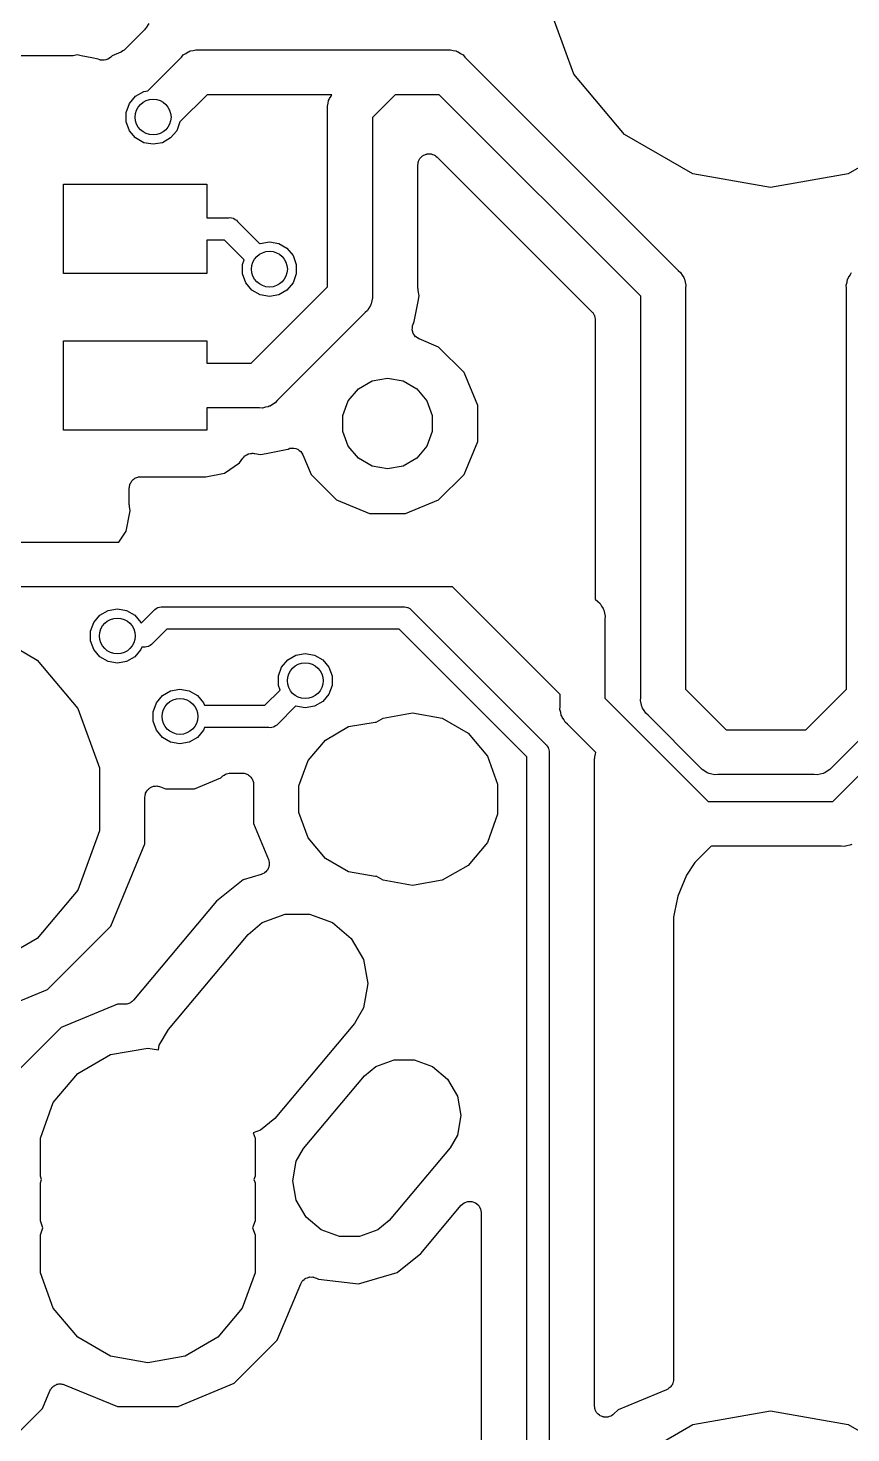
# Model space of a CAD drawing. Extents: x 61 to 194, y -153 to -61.
# Drawn here: x 71.2 to 80.4, y -103.21 to -87.51 of the extents above; entities that cross this region are included whole.
import ezdxf

# ---------------------------------------------------------------- set-up
doc = ezdxf.new("R2010")
doc.units = 0
doc.header["$MEASUREMENT"] = 0
doc.layers.add('BLACK', color=7, linetype='CONTINUOUS')

msp = doc.modelspace()

# ---------------------------------------------------------------- linework, layer by layer
at = {"layer": 'BLACK', "linetype": 'CONTINUOUS'}
for p, q in [((77.3015, -88.0193), (77, -87.1908)), ((72.5535, -87.4535), (72.5182, -87.5064)), ((72.5024, -87.5256), (72.2809, -87.7471)), ((72.5095, -87.5154), (72.5024, -87.5256)), ((72.5182, -87.5064), (72.5095, -87.5154)), ((72.2397, -87.7747), (72.1423, -87.815)), ((72.242, -87.7732), (72.2397, -87.7747)), ((72.2447, -87.7724), (72.242, -87.7732)), ((72.2606, -87.7614), (72.2447, -87.7724)), ((72.2769, -87.751), (72.2606, -87.7614)), ((72.2786, -87.7488), (72.2769, -87.751)), ((72.2809, -87.7471), (72.2786, -87.7488)), ((72.9655, -87.789), (72.9927, -87.7699)), ((72.9927, -87.7699), (73.0035, -87.767)), ((73.0035, -87.767), (73.0132, -87.7615)), ((73.0132, -87.7615), (73.0458, -87.7557)), ((73.0458, -87.7557), (73.0779, -87.7471)), ((73.0779, -87.7471), (73.1109, -87.75)), ((73.1109, -87.75), (75.1671, -87.75)), ((75.1671, -87.75), (75.1779, -87.7471)), ((75.1779, -87.7471), (75.2109, -87.75)), ((75.2109, -87.75), (75.8891, -87.75)), ((75.8891, -87.75), (75.9221, -87.7471)), ((75.9221, -87.7471), (75.9542, -87.7557)), ((75.9542, -87.7557), (75.9868, -87.7615)), ((75.9868, -87.7615), (75.9965, -87.767)), ((75.9965, -87.767), (76.0073, -87.7699)), ((76.0073, -87.7699), (76.0344, -87.7889)), ((71.6801, -87.817), (68.3199, -87.817)), ((71.6924, -87.8148), (71.6801, -87.817)), ((71.7049, -87.8146), (71.6924, -87.8148)), ((71.75, -87.8056), (71.7049, -87.8146)), ((71.7951, -87.8146), (71.75, -87.8056)), ((71.9159, -87.8386), (71.7951, -87.8146)), ((71.9863, -87.8526), (71.9159, -87.8386)), ((71.9159, -87.8386), (71.9159, -87.8386)), ((71.9871, -87.8529), (71.9863, -87.8526)), ((72.0058, -87.8617), (71.9871, -87.8529)), ((72.0072, -87.8618), (72.0058, -87.8617)), ((72.0085, -87.8624), (72.0072, -87.8618)), ((72.0292, -87.8637), (72.0085, -87.8624)), ((72.0498, -87.8655), (72.0292, -87.8637)), ((72.0511, -87.8652), (72.0498, -87.8655)), ((72.0525, -87.8652), (72.0511, -87.8652)), ((72.0724, -87.8595), (72.0525, -87.8652)), ((72.0924, -87.8541), (72.0724, -87.8595)), ((72.0935, -87.8533), (72.0924, -87.8541)), ((72.0949, -87.8529), (72.0935, -87.8533)), ((72.1115, -87.8407), (72.0949, -87.8529)), ((72.1285, -87.8288), (72.1115, -87.8407)), ((72.1423, -87.815), (72.1285, -87.8288)), ((72.5406, -88.2058), (72.9155, -87.8309)), ((72.9155, -87.8309), (72.9368, -87.8055)), ((72.9368, -87.8055), (72.9655, -87.789)), ((76.0344, -87.7889), (76.0632, -87.8055)), ((76.0632, -87.8055), (76.0845, -87.8309)), ((76.0845, -87.8309), (78.4691, -90.2155)), ((77.8682, -88.6947), (77.3015, -88.0193)), ((72.4042, -88.2666), (72.4958, -88.2137)), ((72.4958, -88.2137), (72.5406, -88.2058)), ((72.3, -88.4471), (72.3362, -88.3477)), ((72.3362, -88.3477), (72.4042, -88.2666)), ((73.2036, -88.25), (72.8996, -88.5539)), ((74.5979, -88.25), (73.2036, -88.25)), ((74.5471, -88.3779), (74.5557, -88.3458)), ((74.55, -88.4109), (74.5471, -88.3779)), ((74.5557, -88.3458), (74.5615, -88.3132)), ((74.5615, -88.3132), (74.567, -88.3035)), ((74.567, -88.3035), (74.5699, -88.2927)), ((74.5699, -88.2927), (74.589, -88.2655)), ((74.589, -88.2655), (74.5979, -88.25)), ((75.3036, -88.25), (75.05, -88.5036)), ((75.7964, -88.25), (75.3036, -88.25)), ((78.05, -90.5036), (75.7964, -88.25)), ((72.3, -88.5529), (72.3, -88.4471)), ((72.3362, -88.6523), (72.3, -88.5529)), ((72.8996, -88.5539), (72.8638, -88.6523)), ((74.55, -90.3964), (74.55, -88.4109)), ((75.05, -88.5036), (75.05, -90.4891)), ((72.4042, -88.7334), (72.3362, -88.6523)), ((72.8638, -88.6523), (72.7958, -88.7334)), ((78.6318, -89.1355), (77.8682, -88.6947)), ((81.1318, -88.6947), (80.3682, -89.1355)), ((72.4958, -88.7863), (72.4042, -88.7334)), ((72.6, -88.8046), (72.4958, -88.7863)), ((72.7042, -88.7863), (72.6, -88.8046)), ((72.7958, -88.7334), (72.7042, -88.7863)), ((75.558, -89.0366), (75.5609, -89.0202)), ((75.5609, -89.0202), (75.5623, -89.0037)), ((75.5623, -89.0037), (75.5647, -88.9986)), ((75.5647, -88.9986), (75.5657, -88.9931)), ((75.5657, -88.9931), (75.574, -88.9788)), ((75.574, -88.9788), (75.581, -88.9637)), ((75.581, -88.9637), (75.5849, -88.9598)), ((75.5849, -88.9598), (75.5877, -88.9549)), ((75.5877, -88.9549), (75.6004, -88.9443)), ((75.6004, -88.9443), (75.6122, -88.9325)), ((75.6122, -88.9325), (75.6172, -88.9302)), ((75.6172, -88.9302), (75.6215, -88.9266)), ((75.6215, -88.9266), (75.6371, -88.9209)), ((75.6371, -88.9209), (75.6521, -88.9139)), ((75.6521, -88.9139), (75.6577, -88.9134)), ((75.6577, -88.9134), (75.6629, -88.9115)), ((75.6629, -88.9115), (75.6795, -88.9115)), ((75.6795, -88.9115), (75.6961, -88.9101)), ((75.6961, -88.9101), (75.7015, -88.9115)), ((75.7015, -88.9115), (75.7071, -88.9115)), ((75.7071, -88.9115), (75.7226, -88.9172)), ((75.7226, -88.9172), (75.7387, -88.9215)), ((75.7387, -88.9215), (75.7432, -88.9247)), ((75.7432, -88.9247), (75.7485, -88.9266)), ((75.7485, -88.9266), (75.7612, -88.9373)), ((75.7612, -88.9373), (75.7748, -88.9468)), ((75.7748, -88.9468), (77.5048, -90.6768)), ((75.558, -90.4128), (75.558, -89.0366)), ((79.5, -89.2886), (78.6318, -89.1355)), ((80.3682, -89.1355), (79.5, -89.2886)), ((71.6, -90.25), (71.6, -89.25)), ((71.6, -89.25), (73.2, -89.25)), ((73.2, -89.25), (73.2, -89.625)), ((73.2, -89.625), (73.4446, -89.625)), ((73.4446, -89.625), (73.4611, -89.6236)), ((73.4611, -89.6236), (73.4771, -89.6278)), ((73.4771, -89.6278), (73.4934, -89.6307)), ((73.4934, -89.6307), (73.4983, -89.6335)), ((73.4983, -89.6335), (73.5036, -89.635)), ((73.5036, -89.635), (73.5172, -89.6445)), ((73.5172, -89.6445), (73.5316, -89.6528)), ((73.5316, -89.6528), (73.5423, -89.6655)), ((73.5423, -89.6655), (73.7925, -89.9157)), ((73.3982, -89.875), (73.2, -89.875)), ((73.2, -89.875), (73.2, -90.25)), ((73.6188, -90.0955), (73.3982, -89.875)), ((73.7925, -89.9157), (73.7958, -89.9137)), ((73.7958, -89.9137), (73.9, -89.8954)), ((73.9, -89.8954), (74.0042, -89.9137)), ((74.0042, -89.9137), (74.0958, -89.9666)), ((74.0958, -89.9666), (74.1638, -90.0477)), ((73.6, -90.1471), (73.6188, -90.0955)), ((74.1638, -90.0477), (74.2, -90.1471)), ((73.2, -90.25), (71.6, -90.25)), ((73.6, -90.2529), (73.6, -90.1471)), ((73.6362, -90.3523), (73.6, -90.2529)), ((74.2, -90.2529), (74.1638, -90.3523)), ((74.2, -90.1471), (74.2, -90.2529)), ((78.4691, -90.2155), (78.4945, -90.2368)), ((78.4945, -90.2368), (78.511, -90.2655)), ((78.511, -90.2655), (78.5301, -90.2927)), ((80.3699, -90.2927), (80.389, -90.2655)), ((80.389, -90.2655), (80.4055, -90.2368)), ((73.7042, -90.4334), (73.6362, -90.3523)), ((73.6964, -91.25), (74.55, -90.3964)), ((73.7958, -90.4863), (73.7042, -90.4334)), ((74.0958, -90.4334), (74.0042, -90.4863)), ((74.1638, -90.3523), (74.0958, -90.4334)), ((75.5602, -90.4251), (75.558, -90.4128)), ((75.5604, -90.4376), (75.5602, -90.4251)), ((75.5728, -90.5), (75.5604, -90.4376)), ((78.5301, -90.2927), (78.533, -90.3035)), ((78.533, -90.3035), (78.5385, -90.3132)), ((78.5385, -90.3132), (78.5443, -90.3458)), ((78.5443, -90.3458), (78.5529, -90.3779)), ((78.5529, -90.3779), (78.55, -90.4109)), ((78.55, -90.4109), (78.55, -94.8964)), ((80.3471, -90.3779), (80.3557, -90.3458)), ((80.35, -90.4109), (80.3471, -90.3779)), ((80.35, -94.8964), (80.35, -90.4109)), ((80.3557, -90.3458), (80.3615, -90.3132)), ((80.3615, -90.3132), (80.367, -90.3035)), ((80.367, -90.3035), (80.3699, -90.2927)), ((73.9, -90.5046), (73.7958, -90.4863)), ((74.0042, -90.4863), (73.9, -90.5046)), ((75.033, -90.5965), (75.0301, -90.6073)), ((75.0385, -90.5868), (75.033, -90.5965)), ((75.0443, -90.5542), (75.0385, -90.5868)), ((75.0529, -90.5221), (75.0443, -90.5542)), ((75.05, -90.4891), (75.0529, -90.5221)), ((75.5162, -90.7849), (75.5604, -90.5624)), ((75.5604, -90.5624), (75.5728, -90.5)), ((75.5604, -90.5624), (75.5604, -90.5624)), ((78.05, -94.9891), (78.05, -90.5036)), ((74.9691, -90.6845), (73.9845, -91.6691)), ((74.9945, -90.6632), (74.9691, -90.6845)), ((75.011, -90.6345), (74.9945, -90.6632)), ((75.0301, -90.6073), (75.011, -90.6345)), ((77.5048, -90.6768), (77.508, -90.6814)), ((77.508, -90.6814), (77.5123, -90.6849)), ((77.5123, -90.6849), (77.5206, -90.6993)), ((77.5206, -90.6993), (77.5301, -90.7129)), ((77.5301, -90.7129), (77.5315, -90.7183)), ((77.5315, -90.7183), (77.5343, -90.7231)), ((77.5343, -90.7231), (77.5372, -90.7395)), ((77.5372, -90.7395), (77.5415, -90.7555)), ((77.5415, -90.7555), (77.541, -90.7611)), ((75.4956, -90.8768), (75.497, -90.8561)), ((75.496, -90.8781), (75.4956, -90.8768)), ((75.496, -90.8795), (75.496, -90.8781)), ((75.5022, -90.8992), (75.496, -90.8795)), ((75.497, -90.8561), (75.4979, -90.8355)), ((75.4979, -90.8355), (75.4984, -90.8342)), ((75.4984, -90.8342), (75.4985, -90.8328)), ((75.4985, -90.8328), (75.5068, -90.8138)), ((75.508, -90.9191), (75.5022, -90.8992)), ((75.5068, -90.8138), (75.5137, -90.7972)), ((75.5137, -90.7972), (75.5162, -90.7849)), ((77.541, -90.7611), (77.542, -90.7666)), ((77.542, -90.7666), (77.542, -93.8884)), ((71.6, -92), (71.6, -91)), ((71.6, -91), (73.2, -91)), ((73.2, -91), (73.2, -91.25)), ((75.5088, -90.9202), (75.508, -90.9191)), ((75.5092, -90.9216), (75.5088, -90.9202)), ((75.5218, -90.938), (75.5092, -90.9216)), ((75.534, -90.9547), (75.5218, -90.938)), ((75.5352, -90.9555), (75.534, -90.9547)), ((75.5361, -90.9566), (75.5352, -90.9555)), ((75.5535, -90.9677), (75.5361, -90.9566)), ((75.5707, -90.9792), (75.5535, -90.9677)), ((75.5721, -90.9795), (75.5707, -90.9792)), ((75.5733, -90.9803), (75.5721, -90.9795)), ((75.791, -91.0705), (75.5733, -90.9803)), ((76.0745, -91.354), (75.791, -91.0705)), ((73.2, -91.25), (73.6964, -91.25)), ((76.228, -91.7245), (76.0745, -91.354)), ((74.7803, -91.6711), (74.8936, -91.5361)), ((74.8936, -91.5361), (75.0464, -91.4479)), ((75.0464, -91.4479), (75.22, -91.4173)), ((75.22, -91.4173), (75.3936, -91.4479)), ((75.3936, -91.4479), (75.5464, -91.5361)), ((75.5464, -91.5361), (75.6597, -91.6711)), ((73.9632, -91.6945), (73.9344, -91.7111)), ((73.9845, -91.6691), (73.9632, -91.6945)), ((74.72, -91.8368), (74.7803, -91.6711)), ((75.6597, -91.6711), (75.72, -91.8368)), ((73.7891, -91.75), (73.2, -91.75)), ((73.2, -91.75), (73.2, -92)), ((73.8221, -91.7529), (73.7891, -91.75)), ((73.8542, -91.7443), (73.8221, -91.7529)), ((73.8868, -91.7385), (73.8542, -91.7443)), ((73.8965, -91.733), (73.8868, -91.7385)), ((73.9073, -91.7301), (73.8965, -91.733)), ((73.9344, -91.7111), (73.9073, -91.7301)), ((74.72, -92.0132), (74.72, -91.8368)), ((75.72, -91.8368), (75.72, -92.0132)), ((76.228, -92.1255), (76.228, -91.7245)), ((73.2, -92), (71.6, -92)), ((74.7803, -92.1789), (74.72, -92.0132)), ((75.72, -92.0132), (75.6597, -92.1789)), ((76.0745, -92.496), (76.228, -92.1255)), ((73.5662, -92.3662), (73.6009, -92.3144)), ((73.6009, -92.3144), (73.6133, -92.3015)), ((73.6133, -92.3015), (73.6248, -92.2877)), ((73.6248, -92.2877), (73.6285, -92.2856)), ((73.6285, -92.2856), (73.6314, -92.2826)), ((73.6314, -92.2826), (73.6475, -92.2746)), ((73.6475, -92.2746), (73.663, -92.2657)), ((73.663, -92.2657), (73.6672, -92.2649)), ((73.6672, -92.2649), (73.6709, -92.2631)), ((73.6709, -92.2631), (73.6886, -92.2611)), ((73.6886, -92.2611), (73.6935, -92.2595)), ((73.6935, -92.2595), (73.6976, -92.2596)), ((73.6976, -92.2596), (73.7065, -92.258)), ((73.7065, -92.258), (73.7128, -92.258)), ((73.7128, -92.258), (73.7145, -92.2583)), ((73.7145, -92.2583), (73.7148, -92.2583)), ((73.7148, -92.2583), (73.7158, -92.2585)), ((73.7158, -92.2585), (73.7251, -92.2602)), ((73.7251, -92.2602), (73.7376, -92.2604)), ((73.7376, -92.2604), (73.8, -92.2728)), ((73.8, -92.2728), (73.8624, -92.2604)), ((73.8624, -92.2604), (74.1037, -92.2124)), ((73.8624, -92.2604), (73.8624, -92.2604)), ((74.1037, -92.2124), (74.1083, -92.2105)), ((74.1083, -92.2105), (74.1272, -92.2022)), ((74.1272, -92.2022), (74.1286, -92.2021)), ((74.1286, -92.2021), (74.1299, -92.2016)), ((74.1299, -92.2016), (74.1506, -92.2007)), ((74.1506, -92.2007), (74.1712, -92.1993)), ((74.1712, -92.1993), (74.1726, -92.1997)), ((74.1726, -92.1997), (74.174, -92.1997)), ((74.174, -92.1997), (74.1937, -92.2059)), ((74.1937, -92.2059), (74.2136, -92.2117)), ((74.2136, -92.2117), (74.2147, -92.2125)), ((74.2147, -92.2125), (74.216, -92.2129)), ((74.216, -92.2129), (74.2324, -92.2255)), ((74.2324, -92.2255), (74.2491, -92.2377)), ((74.2491, -92.2377), (74.2499, -92.2389)), ((74.2499, -92.2389), (74.251, -92.2398)), ((74.251, -92.2398), (74.2621, -92.2572)), ((74.2621, -92.2572), (74.2737, -92.2744)), ((74.2737, -92.2744), (74.274, -92.2758)), ((74.274, -92.2758), (74.2747, -92.277)), ((74.2747, -92.277), (74.3655, -92.496)), ((74.8936, -92.3139), (74.7803, -92.1789)), ((75.0464, -92.4021), (74.8936, -92.3139)), ((75.5464, -92.3139), (75.3936, -92.4021)), ((75.6597, -92.1789), (75.5464, -92.3139)), ((73.1875, -92.5204), (73.3982, -92.4785)), ((73.3982, -92.4785), (73.5662, -92.3662)), ((75.22, -92.4327), (75.0464, -92.4021)), ((75.3936, -92.4021), (75.22, -92.4327)), ((72.333, -92.6474), (72.3349, -92.6365)), ((72.3349, -92.6254), (72.3387, -92.6149)), ((72.3349, -92.6365), (72.3349, -92.6254)), ((72.3387, -92.6149), (72.3407, -92.604)), ((72.3407, -92.604), (72.3462, -92.5944)), ((72.3462, -92.5944), (72.35, -92.5839)), ((72.35, -92.5839), (72.3572, -92.5754)), ((72.3572, -92.5754), (72.3627, -92.5658)), ((72.3627, -92.5658), (72.3712, -92.5587)), ((72.3712, -92.5587), (72.3784, -92.5502)), ((72.3784, -92.5502), (72.388, -92.5446)), ((72.388, -92.5446), (72.3965, -92.5375)), ((72.3965, -92.5375), (72.4069, -92.5337)), ((72.4069, -92.5337), (72.4166, -92.5281)), ((72.4166, -92.5281), (72.4275, -92.5262)), ((72.4275, -92.5262), (72.4379, -92.5224)), ((72.4379, -92.5224), (72.4491, -92.5224)), ((72.4491, -92.5224), (72.46, -92.5204)), ((72.46, -92.5204), (73.1875, -92.5204)), ((74.3655, -92.496), (74.649, -92.7795)), ((75.791, -92.7795), (76.0745, -92.496)), ((72.333, -92.8301), (72.333, -92.6474)), ((74.649, -92.7795), (75.0195, -92.933)), ((75.4205, -92.933), (75.791, -92.7795)), ((72.2992, -93.1275), (72.3444, -92.9)), ((72.3352, -92.8424), (72.333, -92.8301)), ((72.3354, -92.8548), (72.3352, -92.8424)), ((72.3444, -92.9), (72.3354, -92.8548)), ((75.0195, -92.933), (75.4205, -92.933)), ((68.2454, -93.25), (72.2173, -93.25)), ((72.2173, -93.25), (72.2992, -93.1275)), ((75.9452, -93.75), (69.18, -93.75)), ((77.15, -94.9548), (75.9452, -93.75)), ((77.542, -93.8884), (77.5691, -93.9155)), ((72.0042, -94.0666), (72.0958, -94.0137)), ((72.0958, -94.0137), (72.2, -93.9954)), ((72.2, -93.9954), (72.3042, -94.0137)), ((72.3042, -94.0137), (72.3958, -94.0666)), ((72.4669, -94.1563), (72.6078, -94.0155)), ((72.6078, -94.0155), (72.6184, -94.0028)), ((72.6184, -94.0028), (72.6328, -93.9945)), ((72.6328, -93.9945), (72.6464, -93.985)), ((72.6464, -93.985), (72.6517, -93.9835)), ((72.6517, -93.9835), (72.6566, -93.9807)), ((72.6566, -93.9807), (72.6729, -93.9778)), ((72.6729, -93.9778), (72.6889, -93.9736)), ((72.6889, -93.9736), (72.7055, -93.975)), ((72.7055, -93.975), (75.3946, -93.975)), ((75.3946, -93.975), (75.4111, -93.9736)), ((75.4111, -93.9736), (75.4271, -93.9778)), ((75.4271, -93.9778), (75.4434, -93.9807)), ((75.4434, -93.9807), (75.4483, -93.9835)), ((75.4483, -93.9835), (75.4536, -93.985)), ((75.4536, -93.985), (75.4672, -93.9945)), ((75.4672, -93.9945), (75.4816, -94.0028)), ((75.4816, -94.0028), (75.4923, -94.0155)), ((75.4923, -94.0155), (76.9845, -95.5078)), ((77.5691, -93.9155), (77.5945, -93.9368)), ((77.5945, -93.9368), (77.611, -93.9655)), ((77.611, -93.9655), (77.6301, -93.9927)), ((77.6301, -93.9927), (77.633, -94.0035)), ((77.633, -94.0035), (77.6385, -94.0132)), ((77.6385, -94.0132), (77.6443, -94.0458)), ((77.6443, -94.0458), (77.6529, -94.0779)), ((71.9, -94.2471), (71.9362, -94.1477)), ((71.9362, -94.1477), (72.0042, -94.0666)), ((72.3958, -94.0666), (72.4638, -94.1477)), ((72.4638, -94.1477), (72.4669, -94.1563)), ((77.6529, -94.0779), (77.65, -94.1109)), ((77.65, -94.1109), (77.65, -94.9964)), ((70.6946, -94.2166), (71.3054, -94.5693)), ((71.9, -94.3529), (71.9, -94.2471)), ((71.9362, -94.4523), (71.9, -94.3529)), ((72.7518, -94.225), (72.5923, -94.3845)), ((75.3482, -94.225), (72.7518, -94.225)), ((76.775, -95.6518), (75.3482, -94.225)), ((72.0042, -94.5334), (71.9362, -94.4523)), ((72.4638, -94.4523), (72.3958, -94.5334)), ((72.4738, -94.425), (72.4638, -94.4523)), ((72.4946, -94.425), (72.4738, -94.425)), ((72.5111, -94.4264), (72.4946, -94.425)), ((72.5271, -94.4222), (72.5111, -94.4264)), ((72.5434, -94.4193), (72.5271, -94.4222)), ((72.5483, -94.4165), (72.5434, -94.4193)), ((72.5536, -94.415), (72.5483, -94.4165)), ((72.5672, -94.4055), (72.5536, -94.415)), ((72.5816, -94.3972), (72.5672, -94.4055)), ((72.5923, -94.3845), (72.5816, -94.3972)), ((74.1042, -94.5666), (74.1958, -94.5137)), ((74.1958, -94.5137), (74.3, -94.4954)), ((74.3, -94.4954), (74.4042, -94.5137)), ((74.4042, -94.5137), (74.4958, -94.5666)), ((71.3054, -94.5693), (71.7588, -95.1096)), ((72.0958, -94.5863), (72.0042, -94.5334)), ((72.2, -94.6046), (72.0958, -94.5863)), ((72.3042, -94.5863), (72.2, -94.6046)), ((72.3958, -94.5334), (72.3042, -94.5863)), ((74, -94.7471), (74.0362, -94.6477)), ((74.0362, -94.6477), (74.1042, -94.5666)), ((74.4958, -94.5666), (74.5638, -94.6477)), ((74.5638, -94.6477), (74.6, -94.7471)), ((74, -94.8529), (74, -94.7471)), ((74.6, -94.7471), (74.6, -94.8529)), ((72.6362, -95.0477), (72.7042, -94.9666)), ((72.7042, -94.9666), (72.7958, -94.9137)), ((72.7958, -94.9137), (72.9, -94.8954)), ((72.9, -94.8954), (73.0042, -94.9137)), ((73.0042, -94.9137), (73.0958, -94.9666)), ((73.0958, -94.9666), (73.1638, -95.0477)), ((73.8482, -95.075), (74.0188, -94.9045)), ((74.0188, -94.9045), (74, -94.8529)), ((74.5638, -94.9523), (74.4958, -95.0334)), ((74.6, -94.8529), (74.5638, -94.9523)), ((77.15, -95.0891), (77.15, -94.9548)), ((77.65, -94.9964), (78.8036, -96.15)), ((78.0471, -95.0221), (78.05, -94.9891)), ((78.55, -94.8964), (79.0036, -95.35)), ((79.8964, -95.35), (80.35, -94.8964)), ((71.7588, -95.1096), (72, -95.7723)), ((72.6, -95.1471), (72.6362, -95.0477)), ((72.6, -95.2529), (72.6, -95.1471)), ((73.1638, -95.0477), (73.1738, -95.075)), ((73.1738, -95.075), (73.8482, -95.075)), ((74.1925, -95.0843), (73.9923, -95.2845)), ((74.1958, -95.0863), (74.1925, -95.0843)), ((74.3, -95.1046), (74.1958, -95.0863)), ((74.4042, -95.0863), (74.3, -95.1046)), ((74.4958, -95.0334), (74.4042, -95.0863)), ((77.1471, -95.1221), (77.15, -95.0891)), ((77.1557, -95.1542), (77.1471, -95.1221)), ((77.1615, -95.1868), (77.1557, -95.1542)), ((78.0557, -95.0542), (78.0471, -95.0221)), ((78.0615, -95.0868), (78.0557, -95.0542)), ((78.067, -95.0965), (78.0615, -95.0868)), ((78.0699, -95.1073), (78.067, -95.0965)), ((78.089, -95.1345), (78.0699, -95.1073)), ((78.1055, -95.1632), (78.089, -95.1345)), ((72.6362, -95.3523), (72.6, -95.2529)), ((73.9672, -95.3055), (73.9536, -95.315)), ((73.9816, -95.2972), (73.9672, -95.3055)), ((73.9923, -95.2845), (73.9816, -95.2972)), ((74.5252, -95.4638), (74.7848, -95.3139)), ((74.7848, -95.3139), (75.08, -95.2619)), ((75.08, -95.2619), (75.0915, -95.2639)), ((75.0915, -95.2639), (75.1701, -95.2185)), ((75.1701, -95.2185), (75.5, -95.1603)), ((75.5, -95.1603), (75.8299, -95.2185)), ((75.8299, -95.2185), (76.1201, -95.386)), ((77.167, -95.1965), (77.1615, -95.1868)), ((77.1699, -95.2073), (77.167, -95.1965)), ((77.189, -95.2345), (77.1699, -95.2073)), ((77.2055, -95.2632), (77.189, -95.2345)), ((77.2309, -95.2845), (77.2055, -95.2632)), ((77.5477, -95.6013), (77.2309, -95.2845)), ((78.1309, -95.1845), (78.1055, -95.1632)), ((78.7155, -95.7691), (78.1309, -95.1845)), ((80.7691, -95.1845), (80.1845, -95.7691)), ((80.1964, -96.15), (81.15, -95.1964)), ((72.7042, -95.4334), (72.6362, -95.3523)), ((72.7958, -95.4863), (72.7042, -95.4334)), ((73.0958, -95.4334), (73.0042, -95.4863)), ((73.1638, -95.3523), (73.0958, -95.4334)), ((73.1738, -95.325), (73.1638, -95.3523)), ((73.8946, -95.325), (73.1738, -95.325)), ((73.9111, -95.3264), (73.8946, -95.325)), ((73.9271, -95.3222), (73.9111, -95.3264)), ((73.9434, -95.3193), (73.9271, -95.3222)), ((73.9483, -95.3165), (73.9434, -95.3193)), ((73.9536, -95.315), (73.9483, -95.3165)), ((74.3325, -95.6934), (74.5252, -95.4638)), ((76.1201, -95.386), (76.3354, -95.6427)), ((79.0036, -95.35), (79.8964, -95.35)), ((72.9, -95.5046), (72.7958, -95.4863)), ((73.0042, -95.4863), (72.9, -95.5046)), ((76.9845, -95.5078), (76.9972, -95.5184)), ((76.9972, -95.5184), (77.0055, -95.5328)), ((77.0055, -95.5328), (77.015, -95.5464)), ((77.015, -95.5464), (77.0165, -95.5518)), ((77.0165, -95.5518), (77.0193, -95.5566)), ((77.0193, -95.5566), (77.0222, -95.5729)), ((77.0222, -95.5729), (77.0264, -95.5889)), ((77.0264, -95.5889), (77.025, -95.6054)), ((77.025, -95.6054), (77.025, -103.695)), ((77.5354, -95.6501), (77.5421, -95.6164)), ((77.5421, -95.6164), (77.5472, -95.6035)), ((77.5472, -95.6035), (77.5477, -95.6013)), ((72, -95.7723), (72, -96.4777)), ((74.23, -95.9751), (74.3325, -95.6934)), ((76.3354, -95.6427), (76.45, -95.9575)), ((76.775, -96.7891), (76.775, -95.6518)), ((77.533, -95.6748), (77.5352, -95.6625)), ((77.533, -102.906), (77.533, -95.6748)), ((77.5352, -95.6625), (77.5354, -95.6501)), ((78.7368, -95.7945), (78.7155, -95.7691)), ((80.1845, -95.7691), (80.1632, -95.7945)), ((73.0607, -96.008), (73.3577, -95.885)), ((73.3577, -95.885), (73.3725, -95.8702)), ((73.3725, -95.8702), (73.3771, -95.867)), ((73.3771, -95.867), (73.3807, -95.8627)), ((73.3807, -95.8627), (73.395, -95.8544)), ((73.395, -95.8544), (73.4086, -95.8449)), ((73.4086, -95.8449), (73.414, -95.8435)), ((73.414, -95.8435), (73.4189, -95.8407)), ((73.4189, -95.8407), (73.4352, -95.8378)), ((73.4352, -95.8378), (73.4512, -95.8335)), ((73.4512, -95.8335), (73.4568, -95.834)), ((73.4568, -95.834), (73.4623, -95.833)), ((73.4623, -95.833), (73.595, -95.833)), ((73.595, -95.833), (73.6059, -95.8349)), ((73.6059, -95.8349), (73.6171, -95.8349)), ((73.6171, -95.8349), (73.6275, -95.8387)), ((73.6275, -95.8387), (73.6384, -95.8407)), ((73.6384, -95.8407), (73.6481, -95.8462)), ((73.6481, -95.8462), (73.6585, -95.85)), ((73.6585, -95.85), (73.667, -95.8572)), ((73.667, -95.8572), (73.6766, -95.8627)), ((73.6766, -95.8627), (73.6838, -95.8712)), ((73.6838, -95.8712), (73.6923, -95.8784)), ((73.6923, -95.8784), (73.6978, -95.888)), ((73.6978, -95.888), (73.705, -95.8965)), ((73.705, -95.8965), (73.7088, -95.9069)), ((73.7088, -95.9069), (73.7143, -95.9166)), ((73.7143, -95.9166), (73.7163, -95.9275)), ((73.7163, -95.9275), (73.7201, -95.9379)), ((73.7201, -95.9379), (73.7201, -95.9491)), ((78.7655, -95.811), (78.7368, -95.7945)), ((78.7927, -95.8301), (78.7655, -95.811)), ((78.8035, -95.833), (78.7927, -95.8301)), ((78.8132, -95.8385), (78.8035, -95.833)), ((78.8458, -95.8443), (78.8132, -95.8385)), ((78.8779, -95.8529), (78.8458, -95.8443)), ((78.9109, -95.85), (78.8779, -95.8529)), ((79.9891, -95.85), (78.9109, -95.85)), ((80.0221, -95.8529), (79.9891, -95.85)), ((80.0542, -95.8443), (80.0221, -95.8529)), ((80.0868, -95.8385), (80.0542, -95.8443)), ((80.0965, -95.833), (80.0868, -95.8385)), ((80.1073, -95.8301), (80.0965, -95.833)), ((80.1344, -95.811), (80.1073, -95.8301)), ((80.1632, -95.7945), (80.1344, -95.811)), ((72.508, -96.1023), (72.5104, -96.0886)), ((72.5104, -96.0886), (72.511, -96.0748)), ((72.511, -96.0748), (72.5142, -96.0671)), ((72.5142, -96.0671), (72.5157, -96.0588)), ((72.5157, -96.0588), (72.5226, -96.0468)), ((72.5226, -96.0468), (72.5279, -96.034)), ((72.5279, -96.034), (72.5335, -96.0279)), ((72.5335, -96.0279), (72.5377, -96.0206)), ((72.5377, -96.0206), (72.5483, -96.0117)), ((72.5483, -96.0117), (72.5577, -96.0015)), ((72.5577, -96.0015), (72.5651, -95.9977)), ((72.5651, -95.9977), (72.5715, -95.9923)), ((72.5715, -95.9923), (72.5845, -95.9875)), ((72.5845, -95.9875), (72.5968, -95.9811)), ((72.5968, -95.9811), (72.6051, -95.9801)), ((72.6051, -95.9801), (72.6129, -95.9772)), ((72.6129, -95.9772), (72.6268, -95.9772)), ((72.6268, -95.9772), (72.6405, -95.9754)), ((72.6405, -95.9754), (72.6487, -95.9772)), ((72.6487, -95.9772), (72.6571, -95.9772)), ((72.6571, -95.9772), (72.6701, -95.9819)), ((72.6701, -95.9819), (72.6836, -95.9849)), ((72.6836, -95.9849), (72.7393, -96.008)), ((72.7393, -96.008), (73.0607, -96.008)), ((73.7201, -95.9491), (73.722, -95.96)), ((73.722, -95.96), (73.722, -96.3951)), ((74.23, -96.2749), (74.23, -95.9751)), ((76.45, -95.9575), (76.45, -96.2925)), ((72.508, -96.6239), (72.508, -96.1023)), ((78.8036, -96.15), (80.1964, -96.15)), ((73.722, -96.3951), (73.8886, -96.7973)), ((74.3325, -96.5566), (74.23, -96.2749)), ((76.45, -96.2925), (76.3354, -96.6073)), ((72, -96.4777), (71.7588, -97.1404)), ((74.5252, -96.7862), (74.3325, -96.5566)), ((72.1262, -97.5457), (72.508, -96.6239)), ((76.3354, -96.6073), (76.1201, -96.864)), ((78.833, -96.6547), (78.7359, -96.7518)), ((78.8401, -96.65), (78.833, -96.6547)), ((80.2891, -96.65), (78.8401, -96.65)), ((80.3221, -96.6529), (80.2891, -96.65)), ((80.3542, -96.6443), (80.3221, -96.6529)), ((80.3868, -96.6385), (80.3542, -96.6443)), ((80.3965, -96.633), (80.3868, -96.6385)), ((80.4073, -96.6301), (80.3965, -96.633)), ((73.8924, -96.8841), (73.8841, -96.9)), ((73.8886, -96.7973), (73.8925, -96.8149)), ((73.8929, -96.88), (73.8924, -96.8841)), ((73.8925, -96.8149), (73.8975, -96.8321)), ((73.8946, -96.8761), (73.8929, -96.88)), ((73.8958, -96.8582), (73.8946, -96.8761)), ((73.8981, -96.8404), (73.8958, -96.8582)), ((73.8975, -96.8321), (73.8972, -96.8363)), ((73.8972, -96.8363), (73.8981, -96.8404)), ((74.7848, -96.9361), (74.5252, -96.7862)), ((76.1201, -96.864), (75.8299, -97.0315)), ((76.775, -103.648), (76.775, -96.7891)), ((76.775, -96.7891), (76.775, -96.7891)), ((78.6548, -96.8329), (78.5603, -96.9744)), ((78.7359, -96.7518), (78.6548, -96.8329)), ((78.7359, -96.7518), (78.7359, -96.7518)), ((73.6077, -97.0259), (73.3101, -97.2647)), ((73.8068, -96.9679), (73.6077, -97.0259)), ((73.8229, -96.9599), (73.8068, -96.9679)), ((73.8395, -96.953), (73.8229, -96.9599)), ((73.8426, -96.9502), (73.8395, -96.953)), ((73.8464, -96.9484), (73.8426, -96.9502)), ((73.8588, -96.9354), (73.8464, -96.9484)), ((73.872, -96.9232), (73.8588, -96.9354)), ((73.874, -96.9195), (73.872, -96.9232)), ((73.8769, -96.9165), (73.874, -96.9195)), ((73.8841, -96.9), (73.8769, -96.9165)), ((75.08, -96.9881), (74.7848, -96.9361)), ((75.0915, -96.9861), (75.08, -96.9881)), ((75.1701, -97.0315), (75.0915, -96.9861)), ((75.5, -97.0897), (75.1701, -97.0315)), ((75.8299, -97.0315), (75.5, -97.0897)), ((78.5603, -96.9744), (78.4638, -97.2072)), ((71.7588, -97.1404), (71.3054, -97.6807)), ((73.3101, -97.2647), (72.3813, -98.3716)), ((78.4638, -97.2072), (78.4282, -97.3863)), ((73.6616, -97.6361), (73.8183, -97.5047)), ((73.8183, -97.5047), (74.0751, -97.4112)), ((74.0751, -97.4112), (74.3484, -97.4112)), ((74.3484, -97.4112), (74.6052, -97.5047)), ((74.6052, -97.5047), (74.8146, -97.6804)), ((78.4282, -97.3863), (78.417, -97.4426)), ((78.417, -97.4426), (78.417, -102.608)), ((78.4282, -97.3863), (78.4282, -97.3863)), ((71.4207, -98.2512), (72.1262, -97.5457)), ((72.771, -98.6976), (73.6616, -97.6361)), ((71.3054, -97.6807), (70.6946, -98.0334)), ((74.8146, -97.6804), (74.9512, -97.9171)), ((74.9512, -97.9171), (74.9987, -98.1862)), ((70.4989, -98.633), (71.4207, -98.2512)), ((74.9987, -98.1862), (74.9512, -98.4554)), ((72.2003, -98.417), (71.5725, -98.677)), ((72.284, -98.417), (72.2003, -98.417)), ((72.295, -98.4151), (72.284, -98.417)), ((72.3061, -98.4151), (72.295, -98.4151)), ((72.3165, -98.4113), (72.3061, -98.4151)), ((72.3275, -98.4093), (72.3165, -98.4113)), ((72.3371, -98.4038), (72.3275, -98.4093)), ((72.3475, -98.4), (72.3371, -98.4038)), ((72.3561, -98.3928), (72.3475, -98.4)), ((72.3657, -98.3873), (72.3561, -98.3928)), ((72.3728, -98.3788), (72.3657, -98.3873)), ((72.3813, -98.3716), (72.3728, -98.3788)), ((74.9512, -98.4554), (74.849, -98.6324)), ((71.5725, -98.677), (71.092, -99.1575)), ((72.6688, -98.8746), (72.771, -98.6976)), ((74.849, -98.6324), (73.9584, -99.6939)), ((72.1232, -98.98), (72.54, -98.9065)), ((72.54, -98.9065), (72.6594, -98.9275)), ((72.6594, -98.9275), (72.6688, -98.8746)), ((71.7568, -99.1916), (72.1232, -98.98)), ((75.088, -99.1115), (75.2951, -99.0361)), ((75.2951, -99.0361), (75.5155, -99.0361)), ((75.5155, -99.0361), (75.7226, -99.1115)), ((71.4847, -99.5157), (71.7568, -99.1916)), ((74.2808, -100.029), (74.9617, -99.2175)), ((74.9617, -99.2175), (75.088, -99.1115)), ((75.7226, -99.1115), (75.8915, -99.2532)), ((75.8915, -99.2532), (76.0017, -99.4441)), ((71.34, -99.9134), (71.4847, -99.5157)), ((76.0017, -99.4441), (76.04, -99.6611)), ((73.9584, -99.6939), (73.8017, -99.8253)), ((76.04, -99.6611), (76.0017, -99.8782)), ((73.8017, -99.8253), (73.7189, -99.8554)), ((73.7189, -99.8554), (73.74, -99.9134)), ((71.34, -100.337), (71.34, -99.9134)), ((73.74, -99.9134), (73.74, -100.337)), ((75.9192, -100.021), (75.2383, -100.832)), ((76.0017, -99.8782), (75.9192, -100.021)), ((74.16, -100.389), (74.1983, -100.172)), ((74.1983, -100.172), (74.2808, -100.029)), ((71.354, -100.375), (71.34, -100.337)), ((73.74, -100.337), (73.726, -100.375)), ((71.34, -100.413), (71.354, -100.375)), ((71.34, -100.837), (71.34, -100.413)), ((73.726, -100.375), (73.74, -100.413)), ((73.74, -100.413), (73.74, -100.837)), ((74.1983, -100.606), (74.16, -100.389)), ((74.3085, -100.797), (74.1983, -100.606)), ((76.0427, -100.664), (76.0765, -100.636)), ((76.0765, -100.636), (76.1179, -100.621)), ((76.0765, -100.636), (76.0765, -100.636)), ((76.1179, -100.621), (76.1621, -100.621)), ((76.1621, -100.621), (76.2035, -100.636)), ((76.2035, -100.636), (76.2373, -100.664)), ((74.4774, -100.938), (74.3085, -100.797)), ((75.5909, -101.203), (76.0427, -100.664)), ((76.0427, -100.664), (76.0427, -100.664)), ((76.2373, -100.664), (76.2456, -100.679)), ((76.2456, -100.679), (76.2593, -100.702)), ((76.2593, -100.702), (76.2593, -100.702)), ((76.2593, -100.702), (76.267, -100.746)), ((76.267, -100.746), (76.267, -100.746)), ((76.267, -100.746), (76.267, -103.385)), ((71.3685, -100.915), (71.34, -100.837)), ((71.34, -100.993), (71.3685, -100.915)), ((73.74, -100.837), (73.7115, -100.915)), ((73.7115, -100.915), (73.74, -100.993)), ((74.6845, -101.014), (74.4774, -100.938)), ((75.112, -100.938), (74.9049, -101.014)), ((75.2383, -100.832), (75.112, -100.938)), ((71.34, -101.417), (71.34, -100.993)), ((73.74, -100.993), (73.74, -101.417)), ((74.9049, -101.014), (74.6845, -101.014)), ((75.3281, -101.414), (75.5909, -101.203)), ((71.4847, -101.814), (71.34, -101.417)), ((73.74, -101.417), (73.5953, -101.814)), ((74.8954, -101.54), (75.3281, -101.414)), ((73.988, -102.173), (74.249, -101.542)), ((74.249, -101.542), (74.2586, -101.527)), ((74.2586, -101.527), (74.2673, -101.512)), ((74.2673, -101.512), (74.2704, -101.509)), ((74.2704, -101.509), (74.2727, -101.505)), ((74.2727, -101.505), (74.2869, -101.494)), ((74.2869, -101.494), (74.3004, -101.482)), ((74.3004, -101.482), (74.3043, -101.481)), ((74.3043, -101.481), (74.3077, -101.478)), ((74.3077, -101.478), (74.3248, -101.473)), ((74.3248, -101.473), (74.3415, -101.466)), ((74.3415, -101.466), (74.3457, -101.466)), ((74.3457, -101.466), (74.3497, -101.465)), ((74.3497, -101.465), (74.3677, -101.466)), ((74.3677, -101.466), (74.3856, -101.465)), ((74.3856, -101.465), (74.3896, -101.467)), ((74.3896, -101.467), (74.3938, -101.467)), ((74.3938, -101.467), (74.4104, -101.474)), ((74.4104, -101.474), (74.4274, -101.48)), ((74.4274, -101.48), (74.4473, -101.491)), ((74.4473, -101.491), (74.8954, -101.54)), ((71.7568, -102.138), (71.4847, -101.814)), ((73.5953, -101.814), (73.3232, -102.138)), ((72.1232, -102.35), (71.7568, -102.138)), ((73.3232, -102.138), (72.9568, -102.35)), ((73.5075, -102.653), (73.988, -102.173)), ((72.54, -102.424), (72.1232, -102.35)), ((72.9568, -102.35), (72.54, -102.424)), ((71.469, -102.701), (71.4778, -102.694)), ((71.4778, -102.694), (71.4853, -102.686)), ((71.4853, -102.686), (71.4951, -102.68)), ((71.4951, -102.68), (71.504, -102.674)), ((71.504, -102.674), (71.5146, -102.67)), ((71.5146, -102.67), (71.5244, -102.665)), ((71.5244, -102.665), (71.5354, -102.664)), ((71.5354, -102.664), (71.546, -102.66)), ((71.546, -102.66), (71.5571, -102.661)), ((71.5571, -102.661), (71.5681, -102.659)), ((71.5681, -102.659), (71.579, -102.662)), ((71.579, -102.662), (71.5901, -102.662)), ((71.5901, -102.662), (71.6004, -102.667)), ((71.6004, -102.667), (71.6112, -102.669)), ((71.6112, -102.669), (72.2003, -102.913)), ((72.8797, -102.913), (73.5075, -102.653)), ((78.3873, -102.69), (78.3809, -102.695)), ((78.3942, -102.678), (78.3873, -102.69)), ((78.4027, -102.667), (78.3942, -102.678)), ((78.4052, -102.659), (78.4027, -102.667)), ((78.4093, -102.651), (78.4052, -102.659)), ((78.4117, -102.638), (78.4093, -102.651)), ((78.4159, -102.624), (78.4117, -102.638)), ((78.417, -102.608), (78.4155, -102.616)), ((78.4155, -102.616), (78.4159, -102.624)), ((71.3632, -102.936), (71.4453, -102.738)), ((71.4453, -102.738), (71.4512, -102.728)), ((71.4512, -102.728), (71.4555, -102.718)), ((71.4555, -102.718), (71.463, -102.71)), ((71.463, -102.71), (71.469, -102.701)), ((78.3386, -102.725), (77.7961, -102.95)), ((78.3456, -102.721), (78.3386, -102.725)), ((78.3535, -102.718), (78.3456, -102.721)), ((78.3641, -102.709), (78.3535, -102.718)), ((78.3758, -102.702), (78.3641, -102.709)), ((78.3809, -102.695), (78.3758, -102.702)), ((70.9109, -103.388), (71.3632, -102.936)), ((72.2003, -102.913), (72.8797, -102.913)), ((77.5359, -102.923), (77.533, -102.906)), ((77.5373, -102.939), (77.5359, -102.923)), ((77.5397, -102.944), (77.5373, -102.939)), ((77.5407, -102.95), (77.5397, -102.944)), ((77.549, -102.964), (77.5407, -102.95)), ((77.556, -102.979), (77.549, -102.964)), ((77.5599, -102.983), (77.556, -102.979)), ((77.5627, -102.988), (77.5599, -102.983)), ((77.5754, -102.999), (77.5627, -102.988)), ((77.5872, -103.01), (77.5754, -102.999)), ((77.7362, -103.006), (77.7235, -103.016)), ((77.7498, -102.996), (77.7362, -103.006)), ((77.7961, -102.95), (77.7498, -102.996)), ((78.6318, -103.115), (79.5, -102.961)), ((79.5, -102.961), (80.3682, -103.115)), ((77.5922, -103.013), (77.5872, -103.01)), ((77.5965, -103.016), (77.5922, -103.013)), ((77.6121, -103.022), (77.5965, -103.016)), ((77.6271, -103.029), (77.6121, -103.022)), ((77.6327, -103.03), (77.6271, -103.029)), ((77.6379, -103.032), (77.6327, -103.03)), ((77.6545, -103.032), (77.6379, -103.032)), ((77.6711, -103.033), (77.6545, -103.032)), ((77.6765, -103.032), (77.6711, -103.033)), ((77.6821, -103.032), (77.6765, -103.032)), ((77.6976, -103.026), (77.6821, -103.032)), ((77.7137, -103.022), (77.6976, -103.026)), ((77.7182, -103.018), (77.7137, -103.022)), ((77.7235, -103.016), (77.7182, -103.018)), ((77.8682, -103.555), (78.6318, -103.115)), ((80.3682, -103.115), (81.1318, -103.555))]:
    msp.add_line(p, q, dxfattribs=at)
at = {"layer": 'BLACK'}
for centre in [(72.6, -88.5), (73.9, -90.2), (72.2, -94.3), (74.3, -94.8), (72.9, -95.2)]:
    msp.add_circle(centre, 0.2, dxfattribs=at)

doc.saveas('drawing.dxf')
